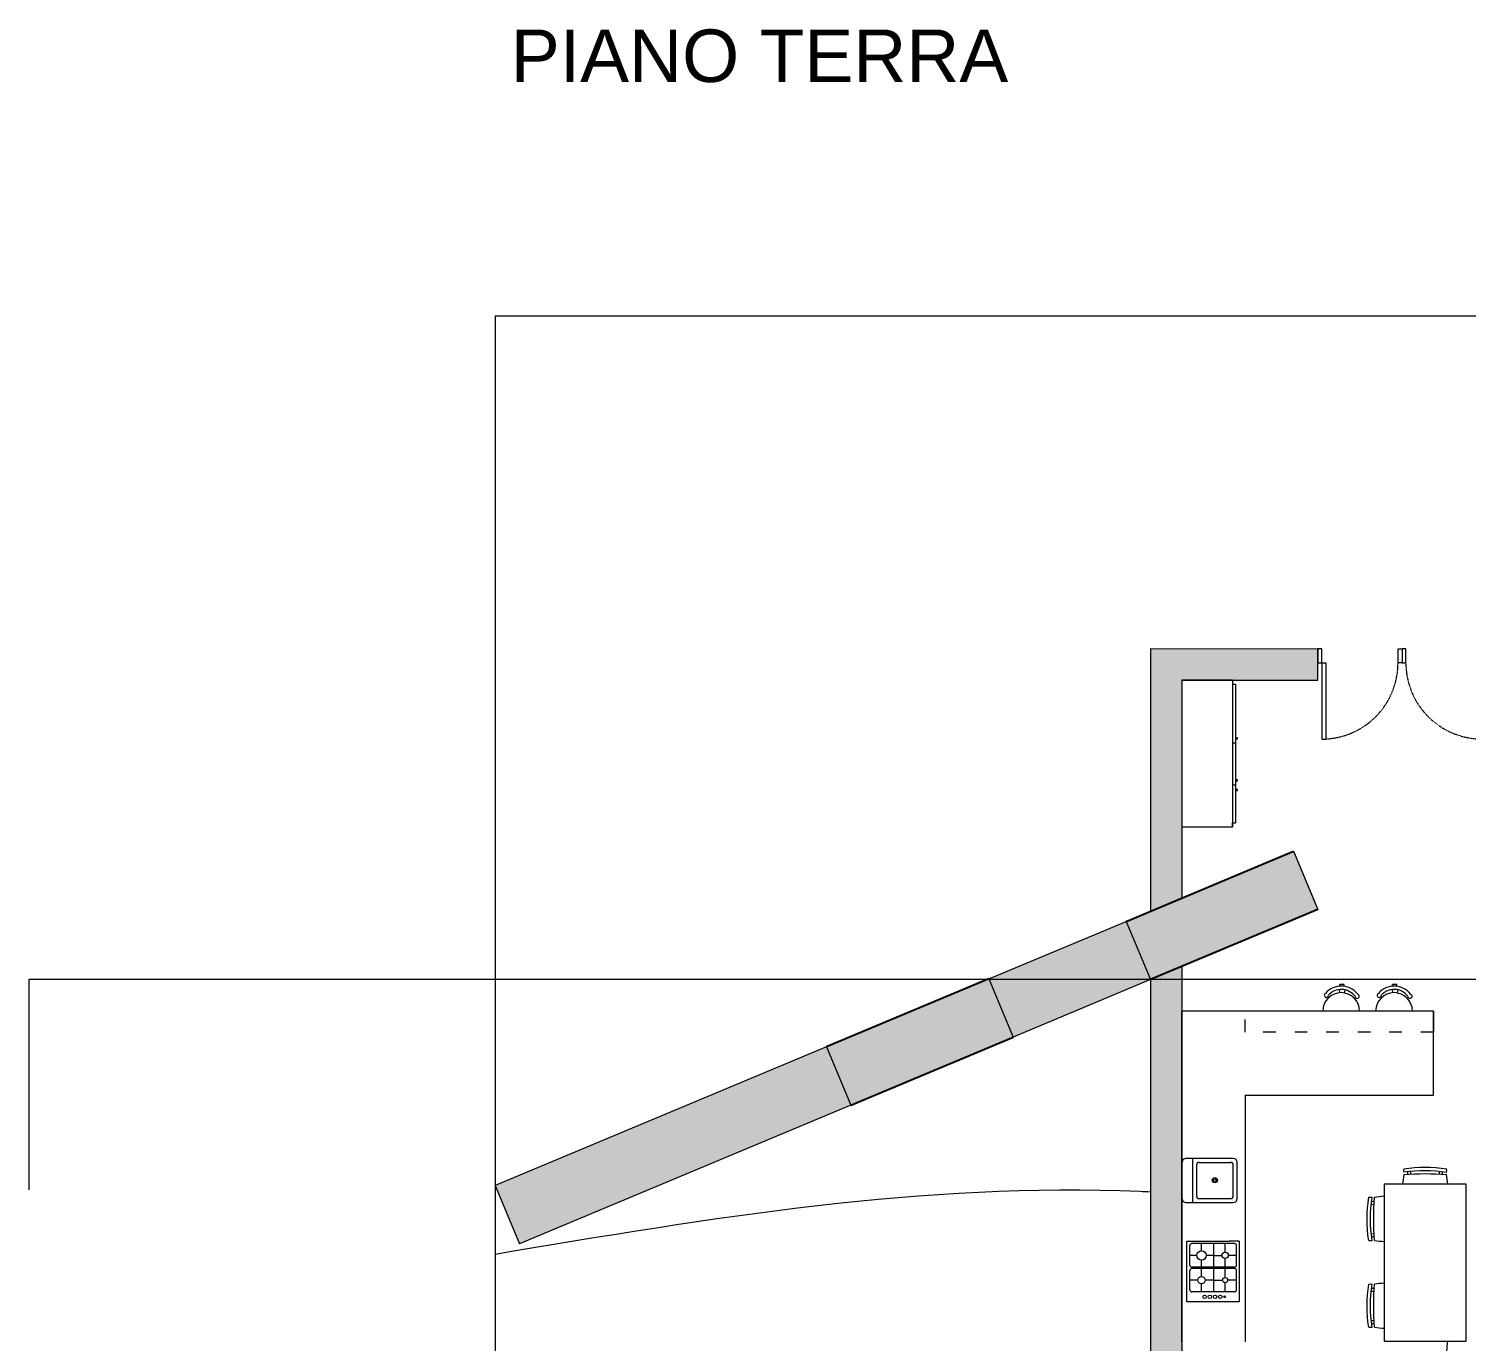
# Model space of a CAD drawing. Header units: millimetres. Extents: x 19901 to 42199, y 14545 to 21214.
# Drawn here: x 22889 to 24257, y 16963 to 18213 of the extents above; entities that cross this region are included whole.
import ezdxf

# ---------------------------------------------------------------- set-up
doc = ezdxf.new("R2010")
doc.units = ezdxf.units.MM
doc.linetypes.add('ACAD_ISO03W100', pattern=[30, 12, -18])
doc.linetypes.add('TRATTEGGIATA2', pattern=[0.375, 0.25, -0.125])
doc.layers.get('0').update_dxf_attribs({"lineweight": 18})
for name, color, linetype, lineweight in [('A-DOOR-FULL', 4, 'Continuous', 18), ('A-FURN', 9, 'Continuous', 13), ('curve di livello', 6, 'Continuous', 18), ('MURO', 1, 'Continuous', 25), ('SEZIONI_medie_small_section', 2, 'Continuous', 9), ('vetro', 140, 'Continuous', 15), ('Wall', 7, 'Continuous', 20)]:
    doc.layers.add(name, color=color, linetype=linetype, lineweight=lineweight)
doc.styles.get("Standard").update_dxf_attribs({"font": 'Arial.ttf'})

msp = doc.modelspace()

# ---------------------------------------------------------------- hatches: boundary and pattern name
at = {"layer": 'Wall', "true_color": 0x636466}
h = msp.add_hatch(color=251, dxfattribs=at)
h.dxf.hatch_style = 1
h.paths.add_polyline_path([(26447.7, 17149.1), (26357.7, 17111.5), (26380.9, 17056.1), (26470.8, 17093.8)])
h.paths.add_polyline_path([(26850.5, 17252.8), (26840.1, 17277.6), (26754.4, 17277.6), (26447.7, 17149.1), (26470.8, 17093.8)])
h.paths.add_polyline_path([(26827.3, 17308.1), (26754.4, 17277.6), (26840.1, 17277.6)])
h.paths.add_polyline_path([(26909.7, 17277.6), (26840.1, 17277.6), (26850.5, 17252.8)])
h.paths.add_polyline_path([(27263.8, 17425.8), (27240.6, 17481.2), (26827.3, 17308.1), (26840.1, 17277.6), (26909.7, 17277.6)])
h.paths.add_polyline_path([(27662, 17592.6), (27662, 17592.6), (27638.8, 17647.9), (27240.6, 17481.2), (27263.8, 17425.8)])
h.paths.add_polyline_path([(28226.1, 17828.8), (28203, 17884.1), (27733.6, 17687.6), (27733.6, 17622.6)])
h.paths.add_polyline_path([(27733.6, 17687.6), (27638.8, 17647.9), (27662, 17592.6), (27733.6, 17622.6)])
h.paths.add_polyline_path([(28334.5, 17939.2), (28203, 17884.1), (28226.1, 17828.8), (28357.7, 17883.9)])
h.paths.add_polyline_path([(25309.8, 17939.2), (25178.3, 17884.2), (25201.4, 17828.8), (25333, 17883.9)])
h.paths.add_polyline_path([(25178.3, 17884.2), (25083.3, 17844.4), (25106.5, 17789.1), (25201.4, 17828.8)])
h.paths.add_polyline_path([(25083.3, 17844.4), (24708.9, 17687.6), (24708.9, 17622.6), (25106.5, 17789.1)])
h.paths.add_polyline_path([(24708.9, 17622.6), (24708.9, 17687.6), (24458.7, 17582.9), (24481.9, 17527.5)])
h.paths.add_polyline_path([(24458.7, 17582.9), (24274.2, 17505.6), (24297.3, 17450.2), (24481.9, 17527.5)])
h.paths.add_polyline_path([(23648.2, 17243.4), (23333, 17111.5), (23356.1, 17056.1), (23671.3, 17188.1)])
h.paths.add_polyline_path([(23825.8, 17252.8), (23815.4, 17277.6), (23729.6, 17277.6), (23648.2, 17243.4), (23671.3, 17188.1)])
h.paths.add_polyline_path([(23802.6, 17308.1), (23729.6, 17277.6), (23815.4, 17277.6)])
h.paths.add_polyline_path([(23956.5, 17307.5), (23933.3, 17362.9), (23802.6, 17308.1), (23815.4, 17277.6), (23885, 17277.6)])
h.paths.add_polyline_path([(23885, 17277.6), (23815.4, 17277.6), (23825.8, 17252.8)])
h.paths.add_polyline_path([(24092.7, 17429.6), (23933.3, 17362.9), (23956.5, 17307.5), (24115.9, 17374.2)])
h = msp.add_hatch(color=251, dxfattribs=at)
h.dxf.hatch_style = 1
h.paths.add_polyline_path([(23986.5, 17592.6), (24115.9, 17592.6), (24115.9, 17622.2), (23956.5, 17622.6), (23956.5, 17372.6), (23986.5, 17385.1)])
h.paths.add_polyline_path([(24553.2, 17622.4), (24275.9, 17622.2), (24275.9, 17609), (24275.9, 17592.6), (24481.9, 17592.6)])
h.paths.add_polyline_path([(25106.5, 17622.6), (24708.9, 17622.6), (24637.3, 17592.6), (24694.3, 17592.6), (24694.3, 17592.6), (24697.3, 17592.6), (24754.3, 17592.6), (24754.3, 17592.6), (24757.3, 17592.6), (24784.3, 17592.6), (24784.3, 17592.6), (24787.3, 17592.6), (24934.3, 17592.6), (24934.3, 17592.6), (24937.3, 17592.6), (25076.5, 17592.6), (25076.5, 17502.6), (25076.5, 17490.1), (25086.5, 17490.1), (25086.5, 17575.1), (25096.5, 17575.1), (25096.5, 17490.1), (25106.5, 17490.1)])
h.paths.add_polyline_path([(24861.5, 17592.6), (24851.5, 17592.6), (24851.5, 17527.7), (24861.5, 17527.7)], flags=17)
h.paths.add_polyline_path([(25076.5, 17382.6), (24861.5, 17382.6), (24861.5, 17442.7), (24851.5, 17442.7), (24851.5, 17372.6), (25076.5, 17372.6)])
h.paths.add_polyline_path([(25106.5, 17410.1), (25076.5, 17410.1), (25076.5, 17227.6), (25084, 17227.6), (25084, 17347.6), (25099, 17347.6), (25099, 17227.6), (25106.5, 17227.6)])
h.paths.add_polyline_path([(25106.5, 17010.1), (25076.5, 17010.1), (25076.5, 16872.6), (25076.5, 16842.6), (25106.5, 16842.6)])
h.paths.add_polyline_path([(24786.5, 16967.6), (24756.5, 16967.6), (24756.5, 16962.6), (24756.5, 16842.6), (24786.5, 16842.6), (24786.5, 16872.6)])
h.paths.add_polyline_path([(24786.5, 17377.6), (24746.5, 17377.6), (24746.5, 17347.6), (24786.5, 17347.6)])
h.paths.add_polyline_path([(24396.5, 17377.6), (24356.5, 17377.6), (24356.5, 17347.6), (24368.4, 17347.6), (24396.5, 17347.6)])
h.paths.add_polyline_path([(24386.5, 16967.6), (24356.5, 16967.6), (24356.5, 16872.6), (24336.5, 16872.6), (24336.5, 16842.6), (24386.5, 16842.6)])
h.paths.add_polyline_path([(23986.5, 16962.6), (23986.5, 17320.1), (23956.5, 17307.5), (23956.5, 16842.6), (24119, 16842.6), (24119, 16850.1), (23999, 16850.1), (23999, 16865.1), (24119, 16865.1), (24119, 16872.6), (23986.5, 16872.6)])

# ---------------------------------------------------------------- linework, layer by layer
for p, q in [((23333, 17939.2), (25333, 17939.2)), ((23333, 17939.2), (23333, 17046.3)), ((23333, 17046.3), (23333, 16864.5))]:
    msp.add_line(p, q)
at = {"layer": 'A-DOOR-FULL'}
for p, q in [((24192.1, 17609), (24192.1, 17622.2)), ((24192.1, 17622.2), (24195.9, 17622.2)), ((24195.9, 17622.2), (24195.9, 17609)), ((24199.6, 17622.2), (24195.9, 17622.2)), ((24195.9, 17622.2), (24195.9, 17609)), ((24199.6, 17609), (24199.6, 17622.2)), ((24119.6, 17609), (24123.4, 17609)), ((24119.6, 17609), (24119.6, 17536.5)), ((24123.4, 17609), (24123.4, 17536.5)), ((24195.9, 17609), (24192.1, 17609)), ((24195.9, 17609), (24199.6, 17609)), ((24119.6, 17536.5), (24123.4, 17536.5))]:
    msp.add_line(p, q, dxfattribs=at)
msp.add_lwpolyline([(24115.9, 17622.2), (24115.9, 17609), (24119.6, 17609), (24119.6, 17622.2)], close=True, dxfattribs=at)
at = {"layer": 'A-DOOR-FULL', "linetype": 'TRATTEGGIATA2', "ltscale": 0.25}
for centre, start, end in [((24119.6, 17609), 272.9777, 0), ((24272.1, 17609), 180, 267.0223)]:
    msp.add_arc(centre, 72.5, start, end, dxfattribs=at)
at = {"layer": 'A-FURN'}
for p, q in [((24034.5, 17592.6), (23986.5, 17592.6)), ((24034.5, 17592.6), (23986.5, 17592.6)), ((23986.5, 17592.6), (24034.5, 17592.6)), ((24034.5, 17592.6), (24034.5, 17452.6)), ((24034.5, 17592.6), (24034.5, 17588.6)), ((24034.5, 17588.6), (24037.5, 17588.6)), ((24037.5, 17588.6), (24037.5, 17456.6)), ((24039.2, 17537.6), (24037.5, 17537.6)), ((24039.2, 17536.6), (24039.2, 17537.6)), ((24037.5, 17532.6), (24034.5, 17532.6)), ((24037.5, 17536.6), (24039.2, 17536.6)), ((24039.2, 17497.6), (24037.5, 17497.6)), ((24037.5, 17496.6), (24039.2, 17496.6)), ((24039.2, 17496.6), (24039.2, 17497.6)), ((24037.5, 17492.6), (24034.5, 17492.6)), ((24039.2, 17488.6), (24037.5, 17488.6)), ((24037.5, 17487.6), (24039.2, 17487.6)), ((24039.2, 17487.6), (24039.2, 17488.6)), ((24034.5, 17452.6), (24034.5, 17456.6)), ((24034.5, 17456.6), (24037.5, 17456.6)), ((24034.5, 17452.6), (23986.5, 17452.6)), ((24136.1, 17298), (24136.4, 17295)), ((24136.7, 17301.3), (24136.7, 17302.9)), ((24140.7, 17302.9), (24136.7, 17302.9)), ((24140.7, 17301.2), (24140.7, 17302.9)), ((24141.5, 17297.8), (24141, 17294.8)), ((24186.4, 17298), (24186.7, 17295)), ((24187, 17301.3), (24187, 17302.9)), ((24191, 17302.9), (24187, 17302.9)), ((24191, 17301.2), (24191, 17302.9)), ((24191.8, 17297.8), (24191.3, 17294.8)), ((23986.5, 16962.6), (23986.5, 17277.6)), ((24225.8, 17277.6), (23986.5, 17277.6)), ((24225.8, 17197.6), (24225.8, 17277.6)), ((24225.8, 17277.6), (24225.8, 17257.6)), ((24046.5, 17197.6), (24046.5, 16962.6)), ((24046.5, 17197.6), (24225.8, 17197.6)), ((23996.5, 17137.3), (23996.5, 17095.4)), ((24002.8, 17133.5), (24032.8, 17133.5)), ((24201.1, 17124.9), (24201.1, 17122.3)), ((24204, 17125.2), (24203.9, 17122.4)), ((24231.6, 17122.4), (24231.5, 17125.2)), ((24234.4, 17122.3), (24234.3, 17124.9)), ((24169.3, 17093.4), (24166.5, 17093.3)), ((24169.5, 17096.2), (24166.9, 17096.1)), ((23991, 17000.7), (23991, 17058.7)), ((23991, 17058.7), (24031.5, 17058.7)), ((24041, 17058.7), (24031.5, 17058.7)), ((24041, 17058.7), (24041, 17000.7)), ((24166.5, 17065.8), (24169.3, 17065.7)), ((24166.9, 17062.9), (24169.5, 17062.9)), ((23993.9, 17035.7), (23993.9, 17054.2)), ((24000.6, 17045), (23993.9, 17045)), ((24031.5, 17056.2), (23995.5, 17056.2)), ((24005.1, 17049.5), (24005.1, 17056.2)), ((24016.4, 17045), (24009.6, 17045)), ((24016.4, 17056.2), (24016.4, 17033.7)), ((24016.4, 17045), (24024.6, 17045)), ((24027.6, 17048), (24027.6, 17056.2)), ((24031.5, 17045), (24030.2, 17045)), ((24036.5, 17056.2), (24031.5, 17056.2)), ((24038.5, 17045), (24031.5, 17045)), ((24038.5, 17035.7), (24038.5, 17054.2)), ((24031.5, 17033.7), (23995.5, 17033.7)), ((24031.5, 17032.7), (23995.5, 17032.7)), ((24005.1, 17033.7), (24005.1, 17040.5)), ((24005.1, 17025), (24005.1, 17032.7)), ((24016.4, 17032.7), (24016.4, 17010.2)), ((24027.6, 17033.7), (24027.6, 17042)), ((24027.6, 17024), (24027.6, 17032.7)), ((24036.5, 17033.7), (24031.5, 17033.7)), ((24036.5, 17032.7), (24031.5, 17032.7)), ((23993.9, 17012.2), (23993.9, 17030.7)), ((24001.6, 17021.5), (23993.9, 17021.5)), ((24005.1, 17010.2), (24005.1, 17018)), ((24016.4, 17021.5), (24008.6, 17021.5)), ((24016.4, 17021.5), (24025.1, 17021.5)), ((24027.6, 17010.2), (24027.6, 17019)), ((24031.5, 17021.5), (24029.7, 17021.5)), ((24038.5, 17021.5), (24031.5, 17021.5)), ((24038.5, 17012.2), (24038.5, 17030.7)), ((24031.5, 17010.2), (23995.9, 17010.2)), ((24036.5, 17010.2), (24031.5, 17010.2)), ((24169.3, 17010.7), (24166.5, 17010.6)), ((24169.5, 17013.6), (24166.9, 17013.5)), ((24031.5, 17000.7), (23991, 17000.7)), ((24041, 17000.7), (24031.5, 17000.7)), ((24166.5, 16983.2), (24169.3, 16983.1)), ((24166.9, 16980.3), (24169.5, 16980.2))]:
    msp.add_line(p, q, dxfattribs=at)
at = {"layer": 'A-FURN', "linetype": 'ACAD_ISO03W100'}
for p, q in [((24046.5, 17257.6), (24046.5, 17277.6)), ((24225.8, 17257.6), (24046.5, 17257.6))]:
    msp.add_line(p, q, dxfattribs=at)
at = {"layer": 'A-FURN'}
for points in [[(23986.5, 17133.5), (23986.5, 17099.1)], [(24035.3, 17137.3), (23990.3, 17137.3)], [(24000.3, 17131), (24000.3, 17101.6)], [(24035.3, 17101.6), (24035.3, 17131)], [(24039, 17099.1), (24039, 17133.5)], [(23990.3, 17095.4), (24035.3, 17095.4)], [(24002.8, 17099.1), (24032.8, 17099.1)]]:
    msp.add_lwpolyline(points, dxfattribs=at)
for points in [[(24197.5, 17127.5, -0.076111), (24238.4, 17127.5, -3.508425)], [(24197.5, 17124.4, -0.076135), (24238.4, 17124.3, -3.508425)], [(24197.5, 17122, -0.040002), (24238.4, 17122, -3.508425)], [(24164.2, 17059.3, -0.076111), (24164.3, 17100.3, -3.508425)], [(24167.4, 17059.3, -0.076135), (24167.4, 17100.3, -3.508425)], [(24169.7, 17059.3, -0.040002), (24169.8, 17100.3, -3.508425)], [(24164.2, 16976.7, -0.076111), (24164.3, 17017.6, -3.508425)], [(24167.4, 16976.7, -0.076135), (24167.4, 17017.6, -3.508425)], [(24169.7, 16976.6, -0.040002), (24169.8, 17017.6, -3.508425)]]:
    msp.add_lwpolyline(points, format="xyb", dxfattribs=at)
msp.add_lwpolyline([(24257, 17112.9), (24178.9, 17112.9), (24178.9, 16963.3), (24257, 16963.3)], close=True, dxfattribs=at)
for centre, radius in [((24017.8, 17116.6), 2.5), ((24017.8, 17116.6), 1.25), ((24005.1, 17045), 4.5), ((24027.6, 17045), 3), ((24005.1, 17021.5), 3.5), ((24027.6, 17021.5), 2.5), ((24008, 17005.6), 1.6), ((24013, 17005.6), 1.6), ((24018, 17005.6), 1.6), ((24023, 17005.6), 1.6), ((24027.2, 17005.6), 0.8)]:
    msp.add_circle(centre, radius, dxfattribs=at)
for centre, radius, start, end in [((24138, 17277.6), 17.5, 0.014, 179.986), ((24123.9, 17292.5), 1.95, 110.7405, 0.7528), ((24138.1, 17281.9), 19.5, 36.5122, 140.0778), ((24138.1, 17281.9), 16.3, 36.5122, 138.9658), ((24153.2, 17291.6), 1.95, 181.0303, 71.9941), ((24188.3, 17277.6), 17.5, 0.014, 179.986), ((24174.2, 17292.5), 1.95, 110.7405, 0.7528), ((24188.4, 17281.9), 19.5, 36.5122, 140.0778), ((24188.4, 17281.9), 16.3, 36.5122, 138.9658), ((24203.5, 17291.6), 1.95, 181.0303, 71.9941), ((23990.3, 17133.5), 3.75, 90, 180), ((24002.8, 17131), 2.5, 90, 180), ((24032.8, 17131), 2.5, 0, 90), ((24035.3, 17133.5), 3.75, 0, 90), ((24208.2, 17125.9), 10.8, 171.5154, 188.2468), ((24227.6, 17125.9), 10.8, 351.5154, 8.2468), ((24340.8, 17101.3), 144.8, 171.7935, 175.4272), ((24095.1, 17101.6), 144.7, 4.4723, 8.0879), ((24002.8, 17101.6), 2.5, 180, 270), ((24032.8, 17101.6), 2.5, 270, 0), ((24165.8, 17089.4), 10.8, 81.5154, 98.2468), ((24190.1, 16957), 144.7, 94.4723, 98.0879), ((23990.3, 17099.1), 3.75, 180, 270), ((24035.3, 17099.1), 3.75, 270, 0), ((24165.8, 17070), 10.8, 261.5154, 278.2468), ((24190.4, 17202.6), 144.8, 261.7935, 265.4272), ((23996.1, 17054), 2.2, 94.974, 175.026), ((24036.3, 17054), 2.2, 4.974, 85.026), ((23996.1, 17035.9), 2.2, 184.974, 265.026), ((23996.1, 17030.5), 2.2, 94.974, 175.026), ((24036.3, 17035.9), 2.2, 274.974, 355.026), ((24036.3, 17030.5), 2.2, 4.974, 85.026), ((24165.8, 17006.7), 10.8, 81.5154, 98.2468), ((24190.1, 16874.3), 144.7, 94.4723, 98.0879), ((23996.1, 17012.4), 2.2, 184.974, 265.026), ((24036.3, 17012.4), 2.2, 274.974, 355.026), ((24165.8, 16987.4), 10.8, 261.5154, 278.2468), ((24190.4, 17120), 144.8, 261.7935, 265.4272), ((24095.1, 16974.8), 144.8, 351.7935, 355.4272)]:
    msp.add_arc(centre, radius, start, end, dxfattribs=at)
at = {"layer": 'curve di livello'}
msp.add_open_spline([(23333, 17046.3), (23537.5, 17080.7), (23745.4, 17115.6), (23953.2, 17105.7), (23956.5, 17105.6)], degree=3, knots=[0, 0, 0, 0, 616.486041, 626.504857, 626.504857, 626.504857, 626.504857], dxfattribs=at)
at = {"layer": 'MURO'}
for p, q in [((23933.3, 17362.9), (24092.7, 17429.6)), ((24115.9, 17374.2), (23956.5, 17307.5)), ((23802.6, 17308.1), (23648.2, 17243.4)), ((23671.3, 17188.1), (23825.8, 17252.8))]:
    msp.add_line(p, q, dxfattribs=at)
at = {"layer": 'SEZIONI_medie_small_section'}
for p, q in [((25757.7, 17307.5), (22889.1, 17307.5)), ((22889.1, 17307.5), (22889.1, 17107.5))]:
    msp.add_line(p, q, dxfattribs=at)
at = {"layer": 'vetro'}
for p, q in [((23802.6, 17308.1), (23933.3, 17362.9)), ((23956.5, 17307.5), (23825.8, 17252.8)), ((23648.2, 17243.4), (23333, 17111.5)), ((23671.3, 17188.1), (23356.1, 17056.1)), ((23333, 17111.5), (23356.1, 17056.1))]:
    msp.add_line(p, q, dxfattribs=at)
at = {"layer": 'Wall'}
for p, q in [((23956.5, 17622.6), (24115.9, 17622.2)), ((23956.5, 17622.6), (23956.5, 17372.6)), ((24115.9, 17592.6), (24115.9, 17622.2)), ((23986.5, 17592.6), (24115.9, 17592.6)), ((23986.5, 17592.6), (23986.5, 17385.1)), ((23986.5, 17592.6), (24115.9, 17592.6)), ((23986.5, 17320.1), (23986.5, 16872.6)), ((23956.5, 17307.5), (23956.5, 16842.6))]:
    msp.add_line(p, q, dxfattribs=at)
at = {"layer": 'Wall', "color": 1}
for p, q in [((24092.7, 17429.6), (24115.9, 17374.2)), ((23933.3, 17362.9), (23956.5, 17307.5)), ((23802.6, 17308.1), (23825.8, 17252.8)), ((23648.2, 17243.4), (23671.3, 17188.1))]:
    msp.add_line(p, q, dxfattribs=at)

# ---------------------------------------------------------------- texts
at = {"insert": (23347.8, 18211.8), "char_height": 50, "attachment_point": 1}
msp.add_mtext_dynamic_manual_height_columns('PIANO TERRA', width=1017.121, gutter_width=12.5, heights=[0], dxfattribs=at)

doc.saveas('drawing.dxf')
